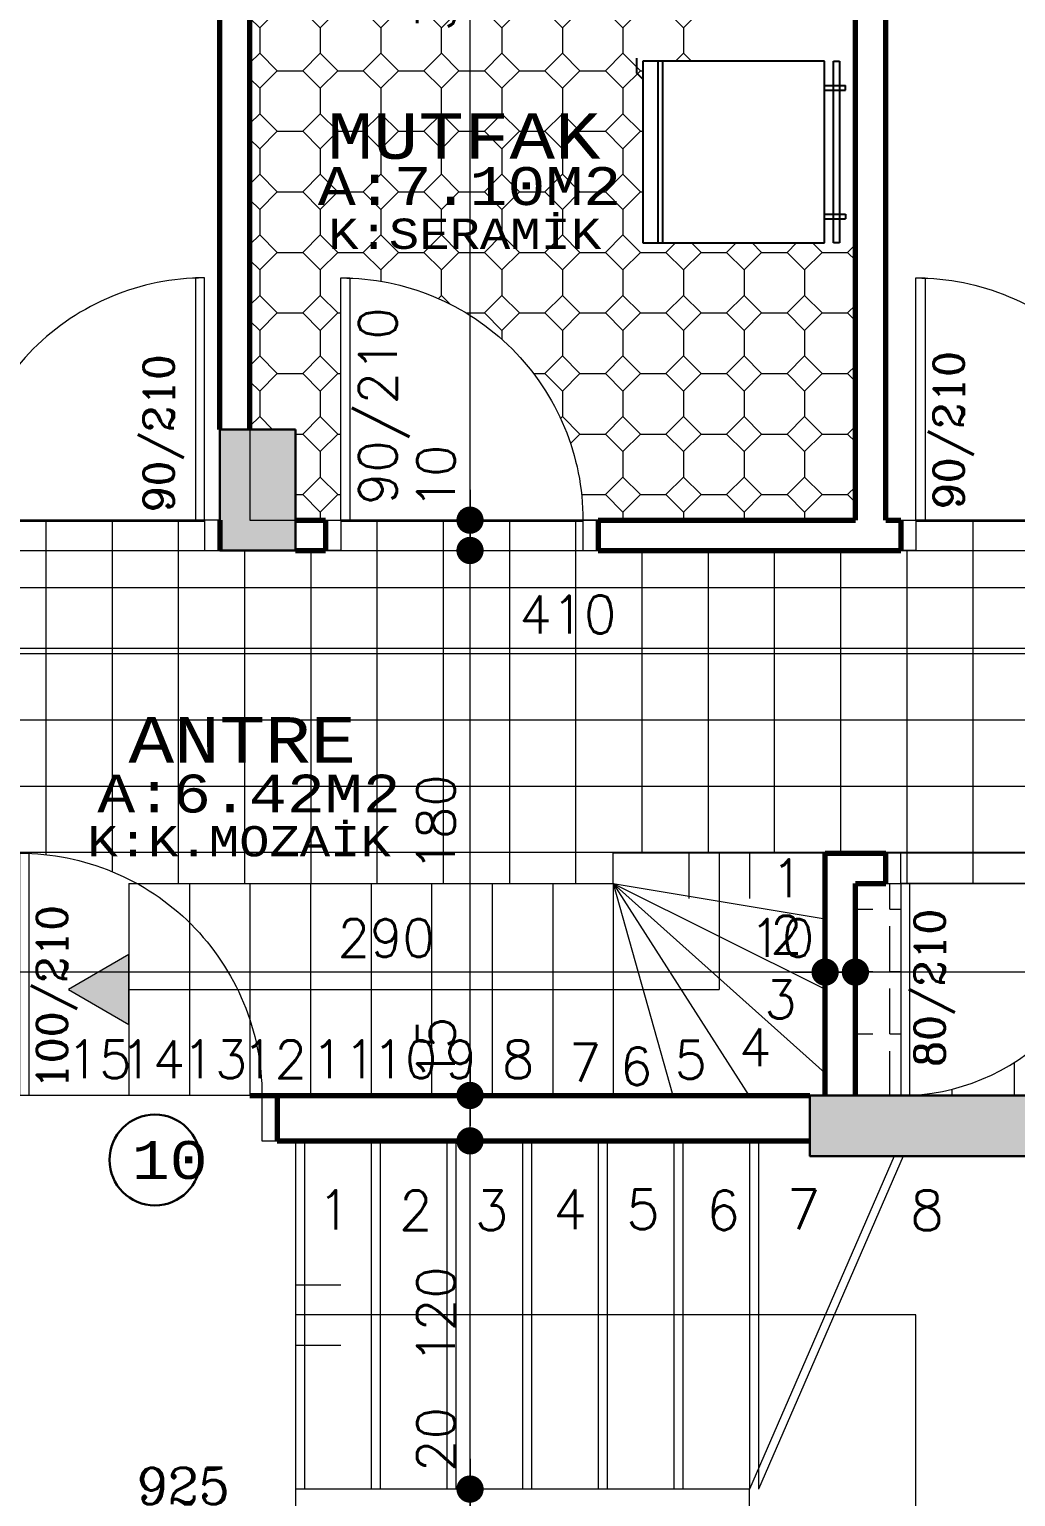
# Model space of a CAD drawing. Header units: millimetres. Extents: x 35860 to 71103, y -11298 to -8385.
# Drawn here: x 51444.5 to 51770.3, y -9990.9 to -9506.3 of the extents above; entities that cross this region are included whole.
import ezdxf
from ezdxf.enums import TextEntityAlignment as Align

# ---------------------------------------------------------------- set-up
doc = ezdxf.new("R2010")
doc.units = ezdxf.units.MM
doc.header["$MEASUREMENT"] = 0
doc.layers.get('0').update_dxf_attribs({"lineweight": 15})
doc.layers.get('Defpoints').update_dxf_attribs({"lineweight": 20})
for name, color, linetype, lineweight in [('02', 2, 'Continuous', 20), ('03_Yazı', 1, 'Continuous', 30), ('07', 3, 'Continuous', 70), ('Kolon', 6, 'Continuous', 30), ('Merd&Balkon', 40, 'Continuous', 20), ('Ölçü', 140, 'Continuous', 20)]:
    doc.layers.add(name, color=color, linetype=linetype, lineweight=lineweight)
doc.layers.add('Lay_X', color=45, linetype='Continuous', lineweight=13, plot=False)
doc.layers.add('M-TEF', color=63, linetype='Continuous')
doc.styles.add('0', font='txt.shx')
doc.styles.add('2', font='txt.shx', dxfattribs={"height": 12.5})
doc.styles.add('C', font='')
doc.styles.add('ROMANC', font='romanc', dxfattribs={"height": 0.11})
doc.styles.get('C').set_extended_font_data('Courier New Tur')
doc.dimstyles.new('2', dxfattribs={"dimtxt": 12.5, "dimasz": 1, "dimexe": 0, "dimexo": 0, "dimgap": 5, "dimtad": 1, "dimdec": 0, "dimlfac": -1, "dimzin": 12, "dimdsep": 46, "dimtxsty": '0', "dimblk": 'DOT', "dimcen": 2.5, "dimse1": 1, "dimse2": 1, "dimclrd": 256, "dimclrt": 1, "dimadec": 0, "dimazin": 0, "dimtfac": 1, "dimtdec": 0, "dimtmove": 0, "dimatfit": 0, "dimldrblk": 'DOT', "dimfxl": 1, "dimtolj": 1, "dimtzin": 0, "dimlwd": -1, "dimarcsym": 0})

# ---------------------------------------------------------------- blocks, each defined once
blk = doc.blocks.new('DOT')
at = {"color": 0}
blk.add_line((-10, 0), (10, 0), dxfattribs=at)
at = {"color": 0, "const_width": 4.5}
blk.add_lwpolyline([(-2.25, 0, 1), (2.25, 0, 1)], format="xyb", close=True, dxfattribs=at)
blk = doc.blocks.new('*D246')
at = {"layer": 'Defpoints', "color": 0, "transparency": 16777216}
for p in [(51827.34, -9688.42), (51417.34, -9710.8), (51417.34, -9778.42)]:
    blk.add_point(p, dxfattribs=at)
at = {"layer": 'Ölçü', "transparency": 16777216}
blk.add_line((51826.34, -9710.8), (51418.34, -9710.8), dxfattribs=at)
at = {"layer": 'Ölçü', "transparency": 16777216, "rotation": 180}
blk.add_blockref('DOT', (51417.34, -9710.8), dxfattribs=at)
at = {"layer": 'Ölçü', "transparency": 16777216}
blk.add_blockref('DOT', (51827.34, -9710.8), dxfattribs=at)
at = {"layer": 'Ölçü', "color": 1, "transparency": 16777216, "insert": (51622.34, -9699.55), "char_height": 12.5, "attachment_point": 5, "style": '0'}
blk.add_mtext('\\A1;410', dxfattribs=at)
blk = doc.blocks.new('*D251')
at = {"layer": 'Defpoints', "color": 0, "transparency": 16777216}
for p in [(51717.34, -9788.42), (51717.34, -9817.68), (51977.34, -9824.67)]:
    blk.add_point(p, dxfattribs=at)
at = {"layer": 'Ölçü', "transparency": 16777216}
blk.add_line((51976.34, -9817.68), (51718.34, -9817.68), dxfattribs=at)
at = {"layer": 'Ölçü', "transparency": 16777216, "rotation": 180}
blk.add_blockref('DOT', (51717.34, -9817.68), dxfattribs=at)
at = {"layer": 'Ölçü', "transparency": 16777216}
blk.add_blockref('DOT', (51977.34, -9817.68), dxfattribs=at)
at = {"layer": 'Ölçü', "color": 1, "transparency": 16777216, "insert": (51847.34, -9806.43), "char_height": 12.5, "attachment_point": 5, "style": '0'}
blk.add_mtext('\\A1;260', dxfattribs=at)
blk = doc.blocks.new('*D252')
at = {"layer": 'Defpoints', "color": 0, "transparency": 16777216}
for p in [(51707.34, -9778.42), (51717.34, -9788.42), (51707.34, -9817.68)]:
    blk.add_point(p, dxfattribs=at)
at = {"layer": 'Ölçü', "transparency": 16777216}
for p, q in [((51706.34, -9817.68), (51680.75, -9817.68)), ((51717.34, -9817.68), (51707.34, -9817.68)), ((51718.34, -9817.68), (51719.34, -9817.68))]:
    blk.add_line(p, q, dxfattribs=at)
blk.add_blockref('DOT', (51707.34, -9817.68), dxfattribs=at)
at = {"layer": 'Ölçü', "transparency": 16777216, "rotation": 180}
blk.add_blockref('DOT', (51717.34, -9817.68), dxfattribs=at)
at = {"layer": 'Ölçü', "color": 1, "transparency": 16777216, "insert": (51693.04, -9806.43), "char_height": 12.5, "attachment_point": 5, "style": '0'}
blk.add_mtext('\\A1;10', dxfattribs=at)
blk = doc.blocks.new('*D253')
at = {"layer": 'Defpoints', "color": 0, "transparency": 16777216}
for p in [(51417.34, -9778.42), (51707.34, -9778.42), (51417.34, -9817.68)]:
    blk.add_point(p, dxfattribs=at)
at = {"layer": 'Ölçü', "transparency": 16777216}
blk.add_line((51706.34, -9817.68), (51418.34, -9817.68), dxfattribs=at)
at = {"layer": 'Ölçü', "transparency": 16777216, "rotation": 180}
blk.add_blockref('DOT', (51417.34, -9817.68), dxfattribs=at)
at = {"layer": 'Ölçü', "transparency": 16777216}
blk.add_blockref('DOT', (51707.34, -9817.68), dxfattribs=at)
at = {"layer": 'Ölçü', "color": 1, "transparency": 16777216, "insert": (51562.34, -9806.43), "char_height": 12.5, "attachment_point": 5, "style": '0'}
blk.add_mtext('\\A1;290', dxfattribs=at)
blk = doc.blocks.new('*D286')
at = {"layer": 'Defpoints', "color": 0, "transparency": 16777216}
for p in [(51532.34, -9988.42), (51590.04, -9988.42), (51532.34, -10008.42)]:
    blk.add_point(p, dxfattribs=at)
at = {"layer": 'Ölçü', "transparency": 16777216}
for p, q in [((51590.04, -9987.42), (51590.04, -9957.67)), ((51590.04, -10008.42), (51590.04, -9988.42)), ((51590.04, -10009.42), (51590.04, -10010.42))]:
    blk.add_line(p, q, dxfattribs=at)
for p, rotation in [((51590.04, -9988.42), 270), ((51590.04, -10008.42), 90)]:
    blk.add_blockref('DOT', p, dxfattribs=dict(at, rotation=rotation))
at = {"layer": 'Ölçü', "color": 1, "transparency": 16777216, "insert": (51578.79, -9972.05), "char_height": 12.5, "attachment_point": 5, "rotation": 90, "style": '0'}
blk.add_mtext('\\A1;20', dxfattribs=at)
blk = doc.blocks.new('*D287')
at = {"layer": 'Defpoints', "color": 0, "transparency": 16777216}
for p in [(51526.31, -9873.42), (51590.04, -9873.42), (51532.34, -9988.42)]:
    blk.add_point(p, dxfattribs=at)
at = {"layer": 'Ölçü', "transparency": 16777216}
blk.add_line((51590.04, -9987.42), (51590.04, -9874.42), dxfattribs=at)
for p, rotation in [((51590.04, -9873.42), 90), ((51590.04, -9988.42), 270)]:
    blk.add_blockref('DOT', p, dxfattribs=dict(at, rotation=rotation))
at = {"layer": 'Ölçü', "color": 1, "transparency": 16777216, "insert": (51578.79, -9930.92), "char_height": 12.5, "attachment_point": 5, "rotation": 90, "style": '0'}
blk.add_mtext('\\A1;120', dxfattribs=at)
blk = doc.blocks.new('*D288')
at = {"layer": 'Defpoints', "color": 0, "transparency": 16777216}
for p in [(51517.34, -9858.42), (51590.04, -9858.42), (51526.31, -9873.42)]:
    blk.add_point(p, dxfattribs=at)
at = {"layer": 'Ölçü', "transparency": 16777216}
for p, q in [((51590.04, -9857.42), (51590.04, -9829.76)), ((51590.04, -9873.42), (51590.04, -9858.42)), ((51590.04, -9874.42), (51590.04, -9875.42))]:
    blk.add_line(p, q, dxfattribs=at)
for p, rotation in [((51590.04, -9858.42), 270), ((51590.04, -9873.42), 90)]:
    blk.add_blockref('DOT', p, dxfattribs=dict(at, rotation=rotation))
at = {"layer": 'Ölçü', "color": 1, "transparency": 16777216, "insert": (51578.79, -9843.09), "char_height": 12.5, "attachment_point": 5, "rotation": 90, "style": '0'}
blk.add_mtext('\\A1;15', dxfattribs=at)
blk = doc.blocks.new('*D289')
at = {"layer": 'Defpoints', "color": 0, "transparency": 16777216}
for p in [(51532.34, -9678.42), (51590.04, -9678.42), (51517.34, -9858.42)]:
    blk.add_point(p, dxfattribs=at)
at = {"layer": 'Ölçü', "transparency": 16777216}
blk.add_line((51590.04, -9857.42), (51590.04, -9679.42), dxfattribs=at)
for p, rotation in [((51590.04, -9678.42), 90), ((51590.04, -9858.42), 270)]:
    blk.add_blockref('DOT', p, dxfattribs=dict(at, rotation=rotation))
at = {"layer": 'Ölçü', "color": 1, "transparency": 16777216, "insert": (51578.79, -9768.42), "char_height": 12.5, "attachment_point": 5, "rotation": 90, "style": '0'}
blk.add_mtext('\\A1;180', dxfattribs=at)
blk = doc.blocks.new('*D290')
at = {"layer": 'Defpoints', "color": 0, "transparency": 16777216}
for p in [(51532.34, -9668.42), (51590.04, -9668.42), (51532.34, -9678.42)]:
    blk.add_point(p, dxfattribs=at)
at = {"layer": 'Ölçü', "transparency": 16777216}
for p, q in [((51590.04, -9667.42), (51590.04, -9641.84)), ((51590.04, -9678.42), (51590.04, -9668.42)), ((51590.04, -9679.42), (51590.04, -9680.42))]:
    blk.add_line(p, q, dxfattribs=at)
for p, rotation in [((51590.04, -9668.42), 270), ((51590.04, -9678.42), 90)]:
    blk.add_blockref('DOT', p, dxfattribs=dict(at, rotation=rotation))
at = {"layer": 'Ölçü', "color": 1, "transparency": 16777216, "insert": (51578.79, -9654.13), "char_height": 12.5, "attachment_point": 5, "rotation": 90, "style": '0'}
blk.add_mtext('\\A1;10', dxfattribs=at)
blk = doc.blocks.new('*D291')
at = {"layer": 'Defpoints', "color": 0, "transparency": 16777216}
for p in [(51537.85, -9313.42), (51590.04, -9313.42), (51532.34, -9668.42)]:
    blk.add_point(p, dxfattribs=at)
at = {"layer": 'Ölçü', "transparency": 16777216}
blk.add_line((51590.04, -9667.42), (51590.04, -9314.42), dxfattribs=at)
for p, rotation in [((51590.04, -9313.42), 90), ((51590.04, -9668.42), 270)]:
    blk.add_blockref('DOT', p, dxfattribs=dict(at, rotation=rotation))
at = {"layer": 'Ölçü', "color": 1, "transparency": 16777216, "insert": (51578.79, -9490.92), "char_height": 12.5, "attachment_point": 5, "rotation": 90, "style": '0'}
blk.add_mtext('\\A1;355', dxfattribs=at)
blk = doc.blocks.new('B')
at = {"layer": 'Merd&Balkon'}
for p, q in [((-10, 0), (-10, 15)), ((10, 0), (10, 15))]:
    blk.add_line(p, q, dxfattribs=at)
blk = doc.blocks.new('A')
at = {"layer": 'Merd&Balkon'}
h = blk.add_hatch(color=256, dxfattribs=at)
h.dxf.hatch_style = 1
h.paths.add_polyline_path([(0, 19.95), (-11.52, 0), (11.52, 0)])
blk.add_lwpolyline([(0, 19.95), (-11.52, 0), (11.52, 0)], close=True, dxfattribs=at)
blk = doc.blocks.new('NO')
at = {"layer": '03_Yazı'}
blk.add_circle((0, 0), 15, dxfattribs=at)
at = {"layer": '03_Yazı', "style": 'C'}
blk.add_attdef('99', text='', height=12.5, dxfattribs=at).set_placement((0, 0), align=Align.MIDDLE_CENTER)
blk = doc.blocks.new('K_X_D_4_10-90')
at = {"layer": '02'}
blk.add_lwpolyline([(15, 80, -0.414214), (95, 0), (15, 0), (15, 80), (18, 80), (18, 0)], format="xyb", dxfattribs=at)
for points in [[(10, 0), (15, 0), (15, -10), (10, -10)], [(100, 0), (95, 0), (95, -10), (100, -10)]]:
    blk.add_lwpolyline(points, dxfattribs=at)
at = {"layer": '07'}
for p, q in [((10, 0), (10, -10)), ((100, 0), (100, -10))]:
    blk.add_line(p, q, dxfattribs=at)
at = {"layer": '03_Yazı', "style": '0', "flags": 8}
blk.add_attdef('90/210', (33.5, 5), '', height=12.5, rotation=90, dxfattribs=at)

msp = doc.modelspace()

# ---------------------------------------------------------------- hatches: boundary and pattern name
h = msp.add_hatch()
h.set_pattern_fill('SERAMIK1', color=256, scale=20, style=0, pattern_type=2)
h.set_pattern_definition([(315, (1960.531, 5.8), (20.000006, -4e-15), [8.20244, -20.08184]), (0, (1966.331, 0), (20, 20), [8.4, -11.6]), (45, (1974.731, 0), (0, 20.000006), [8.20244, -20.08184]), (135, (1980.531, 14.2), (-20.000006, 0), [8.20244, -20.08184]), (225, (1966.331, 20), (-2e-15, -20.000006), [8.20244, -20.08184]), (270, (1960.531, 14.2), (20, -20), [8.4, -11.6])])
h.paths.add_polyline_path([(51717.34, -9576.85), (51707.11, -9576.85), (51647.11, -9576.85), (51647.11, -9516.85), (51666.09, -9516.85), (51666.09, -9505.39), (51666.09, -9390.39), (51666.09, -9388.11), (51637.73, -9388.11), (51636.23, -9388.11), (51636.23, -9328.11), (51636.23, -9313.42), (51609.85, -9313.42), (51604.85, -9313.42, -0.401712), (51537.85, -9383.36), (51537.85, -9383.42), (51534.85, -9383.42), (51534.85, -9313.42), (51529.85, -9313.42), (51517.34, -9313.42), (51517.34, -9352.15), (51532.34, -9352.81), (51532.34, -9402.81), (51517.34, -9402.81), (51517.34, -9638.42), (51532.34, -9638.42), (51532.34, -9668.42), (51542.34, -9668.42), (51547.34, -9668.42), (51547.34, -9588.42), (51550.34, -9588.42), (51550.34, -9588.48, -0.40327), (51627.34, -9668.42), (51632.34, -9668.42), (51717.34, -9668.42)])
h.paths.add_polyline_path([(51599.63, -9448.82), (51635.04, -9448.82), (51635.04, -9467.57), (51599.63, -9467.57)], flags=24)
h.paths.add_polyline_path([(51569.42, -9510.71), (51569.42, -9471.13), (51588.17, -9471.13), (51588.17, -9510.71)], flags=24)
h.paths.add_polyline_path([(51537.7, -9582.4), (51638.85, -9582.4), (51638.85, -9562.57), (51537.7, -9562.57)], flags=24)
h.paths.add_polyline_path([(51533.84, -9568.15), (51645.91, -9568.15), (51645.91, -9547.08), (51533.84, -9547.08)], flags=24)
h.paths.add_polyline_path([(51536.92, -9553.33), (51639.17, -9553.33), (51639.17, -9530.19), (51536.92, -9530.19)], flags=24)
h = msp.add_hatch()
h.set_pattern_fill('ANSI33', color=256, scale=30, style=0)
h.paths.add_polyline_path([(51092.34, -9384.52), (51092.34, -9333.42), (51117.34, -9334.52), (51117.34, -9384.52)])
h.paths.add_polyline_path([(51507.34, -9402.81), (51507.34, -9351.71), (51532.34, -9352.81), (51532.34, -9402.81)])
h.paths.add_polyline_path([(51967.34, -9423.08), (51967.34, -9371.98), (51992.34, -9373.08), (51992.34, -9423.08)])
h.paths.add_polyline_path([(51702.34, -9360.3), (51727.34, -9361.4), (51727.34, -9411.4), (51702.34, -9411.4)])
h.paths.add_polyline_path([(51992.34, -9983.42), (51932.34, -9983.42), (51932.34, -10013.42), (51992.34, -10013.42)])
h.paths.add_polyline_path([(51967.34, -9628.42), (51992.34, -9628.42), (51992.34, -9678.42), (51967.34, -9678.42)])
h.paths.add_polyline_path([(51532.34, -9638.42), (51532.34, -9678.42), (51507.34, -9678.42), (51507.34, -9638.42)])
h.paths.add_polyline_path([(51142.34, -9678.42), (51092.34, -9678.42), (51092.34, -9653.42), (51142.34, -9653.42)])
h.paths.add_polyline_path([(51132.34, -9893.42), (51092.34, -9893.42), (51092.34, -9923.42), (51132.34, -9923.42)])
h.paths.add_polyline_path([(51117.34, -10623.42), (51117.34, -10573.42), (51092.34, -10573.42), (51092.34, -10623.42)])
h.paths.add_polyline_path([(51967.34, -10368.42), (51992.34, -10368.42), (51992.34, -10318.42), (51967.34, -10318.42)])
h.paths.add_polyline_path([(51532.34, -10368.42), (51532.34, -10318.42), (51507.34, -10318.42), (51507.34, -10368.42)])
h.paths.add_polyline_path([(51432.34, -10138.42), (51407.34, -10138.42), (51407.34, -10073.42), (51432.34, -10073.42)])
h.paths.add_polyline_path([(51432.34, -9923.42), (51432.34, -9858.42), (51407.34, -9858.42), (51407.34, -9923.42)])
h.paths.add_polyline_path([(51702.34, -9873.42), (51702.34, -9878.42), (51707.34, -9878.42), (51797.34, -9878.42), (51797.34, -9858.42), (51702.34, -9858.42)])
h.paths.add_polyline_path([(51702.34, -10133.42), (51702.34, -10118.42), (51797.34, -10118.42), (51797.34, -10138.42), (51702.34, -10138.42)])
h.paths.add_polyline_path([(51142.34, -10318.42), (51092.34, -10318.42), (51092.34, -10343.42), (51142.34, -10343.42)])
h.paths.add_polyline_path([(51702.34, -10623.42), (51727.34, -10623.42), (51727.34, -10573.42), (51702.34, -10573.42)])
h.paths.add_polyline_path([(51967.34, -10623.42), (51992.34, -10623.42), (51992.34, -10573.42), (51967.34, -10573.42)])
h.paths.add_polyline_path([(51532.34, -10623.42), (51532.34, -10573.42), (51507.34, -10573.42), (51507.34, -10623.42)])
h = msp.add_hatch()
h.set_pattern_fill('NET,_O', color=256, scale=175)
h.set_pattern_definition([(0, (0, 0), (0, 21.875), []), (90, (0, 0), (-21.875, 1e-15), [])])
h.paths.add_polyline_path([(51837.34, -9693.42), (51827.34, -9693.42), (51827.34, -9688.42), (51827.34, -9678.42), (51822.34, -9678.42), (51817.34, -9678.42), (51817.34, -9668.42), (51737.34, -9668.42), (51737.34, -9678.42), (51732.34, -9678.42), (51717.34, -9678.42), (51632.34, -9678.42), (51627.34, -9678.42), (51627.34, -9668.42), (51547.34, -9668.42), (51547.34, -9678.42), (51542.34, -9678.42), (51532.34, -9678.42), (51507.34, -9678.42), (51502.34, -9678.42), (51502.34, -9668.42), (51422.34, -9668.42), (51422.34, -9678.42), (51417.34, -9678.42), (51417.34, -9688.42), (51417.34, -9693.42), (51407.34, -9693.42), (51407.34, -9696.42), (51407.34, -9773.42), (51417.34, -9773.42), (51417.34, -9778.42), (51417.34, -9858.42), (51432.34, -9858.42), (51436.31, -9858.42), (51441.31, -9858.42), (51441.31, -9778.42), (51444.31, -9778.42), (51444.31, -9778.48, -0.117499), (51480.04, -9788.42), (51637.34, -9788.42), (51637.34, -9778.42), (51707.34, -9778.42), (51727.34, -9778.42), (51732.34, -9778.42), (51732.34, -9788.42), (51735.34, -9788.42), (51802.34, -9788.42), (51802.34, -9778.42), (51807.34, -9778.42), (51827.34, -9778.42), (51827.34, -9768.42), (51827.34, -9763.42), (51837.34, -9763.42)])
h.paths.add_polyline_path([(51802.63, -9690.17), (51823.46, -9690.17), (51823.46, -9708.92), (51802.63, -9708.92)], flags=24)
h.paths.add_polyline_path([(51605.67, -9690.17), (51639, -9690.17), (51639, -9708.92), (51605.67, -9708.92)], flags=24)
h.paths.add_polyline_path([(51421.21, -9690.17), (51442.04, -9690.17), (51442.04, -9708.92), (51421.21, -9708.92)], flags=24)
h.paths.add_polyline_path([(51569.42, -9785.09), (51569.42, -9751.76), (51588.17, -9751.76), (51588.17, -9785.09)], flags=24)
h.paths.add_polyline_path([(51457.95, -9783.05), (51569.6, -9783.05), (51569.6, -9763.21), (51457.95, -9763.21)], flags=25)
h.paths.add_polyline_path([(51460.98, -9768.8), (51573.05, -9768.8), (51573.05, -9747.72), (51460.98, -9747.72)], flags=24)
h.paths.add_polyline_path([(51471.67, -9752.22), (51557.95, -9752.22), (51557.95, -9729.72), (51471.67, -9729.72)], flags=24)
h = msp.add_hatch()
h.set_pattern_fill('ANGLE', color=256, scale=75, style=0)
h.set_pattern_definition([(0, (1960.531, 0), (0, 20.625), [15, -5.625]), (90, (1960.531, 0), (-20.625, 1e-15), [15, -5.625])])
h.paths.add_polyline_path([(51977.34, -9788.42), (51917.34, -9788.42), (51917.34, -9823.42, -0.414214), (51912.34, -9828.42), (51872.34, -9828.42, -0.414214), (51867.34, -9823.42), (51867.34, -9788.42), (51802.34, -9788.42, -0.401712), (51735.34, -9858.36), (51735.34, -9858.42), (51797.34, -9858.42), (51797.34, -9930.92), (51977.34, -9930.92)])
h.paths.add_polyline_path([(51732.34, -9788.42), (51717.34, -9788.42), (51717.34, -9858.42), (51732.34, -9858.42)])
h.paths.add_polyline_path([(51950.54, -9797.05), (51973.46, -9797.05), (51973.46, -9815.8), (51950.54, -9815.8)], flags=24)
h.paths.add_polyline_path([(51828.59, -9797.05), (51866.09, -9797.05), (51866.09, -9815.8), (51828.59, -9815.8)], flags=24)
h.paths.add_polyline_path([(51909.61, -9908.42), (51909.61, -9870.92), (51928.36, -9870.92), (51928.36, -9908.42)], flags=24)
h.paths.add_polyline_path([(51803.03, -9899.4), (51915.09, -9899.4), (51915.09, -9878.32), (51803.03, -9878.32)], flags=24)
h.paths.add_polyline_path([(51806.88, -9914.96), (51908.03, -9914.96), (51908.03, -9895.13), (51806.88, -9895.13)], flags=24)
h.paths.add_polyline_path([(51815.33, -9884.75), (51901.99, -9884.75), (51901.99, -9861.1), (51815.33, -9861.1)], flags=24)

# ---------------------------------------------------------------- linework, layer by layer
at = {"layer": '02'}
for p, q in [((51735.34, -9788.42), (51732.34, -9788.42)), ((51535.34, -9873.42), (51535.34, -9988.42)), ((51560.34, -9873.42), (51560.34, -9988.42)), ((51585.34, -9873.42), (51585.34, -9988.42)), ((51610.34, -9873.42), (51610.34, -9988.42)), ((51635.34, -9873.42), (51635.34, -9988.42)), ((51660.34, -9873.42), (51660.34, -9988.42)), ((51685.34, -9873.42), (51685.34, -9988.42)), ((51733.16, -9878.42), (51685.34, -9988.42))]:
    msp.add_line(p, q, dxfattribs=at)
for points in [[(51502.34, -9588.42, 0.414214), (51422.34, -9668.42), (51502.34, -9668.42), (51502.34, -9588.42), (51499.34, -9588.42), (51499.34, -9668.42)], [(51737.34, -9588.42, -0.414214), (51817.34, -9668.42), (51737.34, -9668.42), (51737.34, -9588.42), (51740.34, -9588.42), (51740.34, -9668.42)], [(51441.31, -9778.42, -0.414214), (51521.31, -9858.42), (51441.31, -9858.42), (51441.31, -9778.42), (51444.31, -9778.42), (51444.31, -9858.42)], [(51732.34, -9858.42, 0.414214), (51802.34, -9788.42), (51732.34, -9788.42), (51732.34, -9858.42), (51735.34, -9858.42), (51735.34, -9788.42)]]:
    msp.add_lwpolyline(points, format="xyb", dxfattribs=at)
for points in [[(51507.34, -9668.42), (51502.34, -9668.42), (51502.34, -9678.42), (51507.34, -9678.42)], [(51732.34, -9668.42), (51737.34, -9668.42), (51737.34, -9678.42), (51732.34, -9678.42)], [(51727.34, -9788.42), (51732.34, -9788.42), (51732.34, -9778.42), (51727.34, -9778.42)], [(51526.31, -9858.42), (51521.31, -9858.42), (51521.31, -9873.42), (51526.31, -9873.42)]]:
    msp.add_lwpolyline(points, dxfattribs=at)
at = {"layer": '07'}
for p, q in [((51507.34, -9638.42), (51507.34, -9402.81)), ((51517.34, -9638.42), (51517.34, -9402.81)), ((51717.34, -9668.42), (51717.34, -9411.4)), ((51727.34, -9668.42), (51727.34, -9411.4)), ((51507.34, -9668.42), (51507.34, -9678.42)), ((51532.34, -9668.42), (51542.34, -9668.42)), ((51632.34, -9668.42), (51717.34, -9668.42)), ((51727.34, -9668.42), (51732.34, -9668.42)), ((51732.34, -9668.42), (51732.34, -9678.42)), ((51532.34, -9678.42), (51542.34, -9678.42)), ((51632.34, -9678.42), (51717.34, -9678.42)), ((51717.34, -9678.42), (51717.34, -9678.42)), ((51717.34, -9678.42), (51732.34, -9678.42)), ((51707.34, -9858.42), (51707.34, -9778.42)), ((51707.34, -9778.42), (51727.34, -9778.42)), ((51727.34, -9788.42), (51727.34, -9778.42)), ((51717.34, -9858.42), (51717.34, -9788.42)), ((51717.34, -9788.42), (51727.34, -9788.42)), ((51517.34, -9858.42), (51702.34, -9858.42)), ((51526.31, -9858.42), (51526.31, -9873.42)), ((51526.31, -9873.42), (51702.34, -9873.42))]:
    msp.add_line(p, q, dxfattribs=at)
at = {"layer": 'Kolon'}
for points in [[(51532.34, -9638.42), (51532.34, -9678.42), (51507.34, -9678.42), (51507.34, -9678.42), (51507.34, -9638.42), (51507.34, -9638.42)], [(51702.34, -9873.42), (51702.34, -9878.42), (51707.34, -9878.42), (51797.34, -9878.42), (51797.34, -9858.42), (51702.34, -9858.42), (51702.34, -9858.42)]]:
    msp.add_lwpolyline(points, close=True, dxfattribs=at)
at = {"layer": 'Lay_X'}
for points in [[(51507.34, -9219.66), (51507.34, -9668.42), (51107.34, -9668.42), (51107.34, -9198.95)], [(51727.34, -9209.97), (51727.34, -9668.42), (51977.34, -9668.42), (51977.34, -9237.29)], [(51717.34, -9668.42), (51717.34, -9313.42), (51517.34, -9313.42), (51517.34, -9668.42)], [(51417.34, -9858.42), (51417.34, -9678.42), (51827.34, -9678.42), (51827.34, -9778.42), (51707.34, -9778.42), (51707.34, -9858.42)], [(51717.34, -9858.42), (51717.34, -9788.42), (51977.34, -9788.42), (51977.34, -9990.92), (51797.34, -9990.92), (51797.34, -9858.42)]]:
    msp.add_lwpolyline(points, close=True, dxfattribs=at)
at = {"layer": 'M-TEF'}
for p, q in [((51645.11, -9520.81), (51645.11, -9515.81)), ((51645.11, -9520.81), (51645.11, -9515.81)), ((51645.11, -9520.81), (51645.11, -9515.81)), ((51647.11, -9516.85), (51647.11, -9576.85)), ((51647.11, -9516.85), (51647.11, -9576.85)), ((51647.11, -9516.85), (51647.11, -9576.85)), ((51707.11, -9516.85), (51647.11, -9516.85)), ((51707.11, -9516.85), (51647.11, -9516.85)), ((51707.11, -9516.85), (51647.11, -9516.85)), ((51652.11, -9516.85), (51652.11, -9576.85)), ((51652.11, -9516.85), (51652.11, -9576.85)), ((51652.11, -9516.85), (51652.11, -9576.85)), ((51653.61, -9516.85), (51653.61, -9576.85)), ((51653.61, -9516.85), (51653.61, -9576.85)), ((51653.61, -9516.85), (51653.61, -9576.85)), ((51707.11, -9576.85), (51707.11, -9516.85)), ((51707.11, -9576.85), (51707.11, -9516.85)), ((51707.11, -9576.85), (51707.11, -9516.85)), ((51710.11, -9576.85), (51710.11, -9516.85)), ((51710.11, -9576.85), (51710.11, -9516.85)), ((51710.11, -9576.85), (51710.11, -9516.85)), ((51710.11, -9516.85), (51712.11, -9516.85)), ((51710.11, -9516.85), (51712.11, -9516.85)), ((51710.11, -9516.85), (51712.11, -9516.85)), ((51712.11, -9516.85), (51712.11, -9576.85)), ((51712.11, -9516.85), (51712.11, -9576.85)), ((51712.11, -9516.85), (51712.11, -9576.85)), ((51647.11, -9522.81), (51645.11, -9520.81)), ((51647.11, -9522.81), (51645.11, -9520.81)), ((51647.11, -9522.81), (51645.11, -9520.81)), ((51707.11, -9524.85), (51714.11, -9524.85)), ((51707.11, -9524.85), (51714.11, -9524.85)), ((51707.11, -9524.85), (51714.11, -9524.85)), ((51707.11, -9526.35), (51714.11, -9526.35)), ((51707.11, -9526.35), (51714.11, -9526.35)), ((51707.11, -9526.35), (51714.11, -9526.35)), ((51714.11, -9526.35), (51714.11, -9524.85)), ((51714.11, -9526.35), (51714.11, -9524.85)), ((51714.11, -9526.35), (51714.11, -9524.85)), ((51707.11, -9567.35), (51714.11, -9567.35)), ((51707.11, -9567.35), (51714.11, -9567.35)), ((51707.11, -9567.35), (51714.11, -9567.35)), ((51707.11, -9568.85), (51714.11, -9568.85)), ((51707.11, -9568.85), (51714.11, -9568.85)), ((51707.11, -9568.85), (51714.11, -9568.85)), ((51714.11, -9567.35), (51714.11, -9568.85)), ((51714.11, -9567.35), (51714.11, -9568.85)), ((51714.11, -9567.35), (51714.11, -9568.85)), ((51647.11, -9576.85), (51707.11, -9576.85)), ((51647.11, -9576.85), (51707.11, -9576.85)), ((51647.11, -9576.85), (51707.11, -9576.85)), ((51712.11, -9576.85), (51710.11, -9576.85)), ((51712.11, -9576.85), (51710.11, -9576.85)), ((51712.11, -9576.85), (51710.11, -9576.85))]:
    msp.add_line(p, q, dxfattribs=at)
at = {"layer": 'Merd&Balkon'}
for p, q in [((51637.34, -9788.42), (51637.34, -9778.42)), ((51707.34, -9778.42), (51637.34, -9778.42)), ((51672.34, -9778.42), (51672.34, -9823.42)), ((51477.34, -9788.42), (51637.34, -9788.42)), ((51477.34, -9788.42), (51477.34, -9858.42)), ((51497.34, -9788.42), (51497.34, -9858.42)), ((51517.34, -9788.42), (51517.34, -9858.42)), ((51537.34, -9788.42), (51537.34, -9858.42)), ((51557.34, -9788.42), (51557.34, -9858.42)), ((51577.34, -9788.42), (51577.34, -9858.42)), ((51597.34, -9788.42), (51597.34, -9858.42)), ((51617.34, -9788.42), (51617.34, -9858.42)), ((51637.34, -9788.42), (51707.34, -9800.13)), ((51637.34, -9788.42), (51707.34, -9823.3)), ((51637.34, -9788.42), (51707.34, -9851.08)), ((51637.34, -9788.42), (51657.04, -9858.42)), ((51637.34, -9788.42), (51637.34, -9858.42)), ((51637.34, -9788.42), (51682.17, -9858.42)), ((51477.34, -9823.42), (51672.34, -9823.42)), ((51532.34, -9873.42), (51532.34, -9988.42)), ((51557.34, -9873.42), (51557.34, -9988.42)), ((51582.34, -9873.42), (51582.34, -9988.42)), ((51607.34, -9873.42), (51607.34, -9988.42)), ((51632.34, -9873.42), (51632.34, -9988.42)), ((51657.34, -9873.42), (51657.34, -9988.42)), ((51682.34, -9873.42), (51682.34, -9988.42)), ((51730.16, -9878.42), (51682.34, -9988.42)), ((51532.34, -9920.92), (51547.34, -9920.92)), ((51737.34, -9930.92), (51532.34, -9930.92)), ((51737.34, -10065.92), (51737.34, -9930.92)), ((51532.34, -9940.92), (51547.34, -9940.92))]:
    msp.add_line(p, q, dxfattribs=at)
msp.add_lwpolyline([(51682.34, -10008.42), (51682.34, -9988.42), (51532.34, -9988.42), (51532.34, -10008.42)], close=True, dxfattribs=at)

# ---------------------------------------------------------------- block references
at = {"layer": '02'}
msp.add_blockref('K_X_D_4_10-90', (51532.34, -9668.42), dxfattribs=at).add_auto_attribs({'90/210': '90/210'})
at = {"layer": '03_Yazı'}
ref = msp.add_blockref('NO', (51485.93, -9879.73), dxfattribs=dict(at, xscale=-1))
ref.add_attrib('99', '10', dxfattribs={"height": 12.5, "style": 'C'}).set_placement((51490.82, -9879.73), align=Align.MIDDLE_CENTER)
at = {"layer": 'Merd&Balkon'}
for name, p, rotation in [('B', (51672.34, -9778.42), 180), ('A', (51477.34, -9823.42), 90)]:
    msp.add_blockref(name, p, dxfattribs=dict(at, rotation=rotation))

# ---------------------------------------------------------------- texts
at = {"layer": '03_Yazı', "style": 'ROMANC'}
for s, p in [('90/210', (51753.18, -9664.83)), ('90/210', (51753.18, -9664.83)), ('90/210', (51753.18, -9664.83)), ('90/210', (51492.2, -9665.87)), ('90/210', (51492.2, -9665.87)), ('90/210', (51492.2, -9665.87)), ('100/210', (51456.9, -9856.35)), ('80/210', (51746.87, -9849))]:
    msp.add_text(s, height=10, rotation=90, dxfattribs=at).set_placement(p)
at = {"layer": '03_Yazı', "style": '2'}
for s, p in [('1', (51694.86, -9786.71)), ('2', (51694.54, -9805.31)), ('3', (51692.61, -9826.74)), ('4', (51684.2, -9842.5)), ('15', (51467.51, -9846.49)), ('14', (51485.2, -9846.49)), ('13', (51505.73, -9846.49)), ('12', (51525.44, -9846.49)), ('11', (51548.41, -9846.49)), ('10', (51568.53, -9846.49)), ('9', (51587, -9846.49)), ('8', (51605.9, -9846.49)), ('7', (51628.04, -9847.58)), ('5', (51662.94, -9846.65)), ('6', (51644.93, -9848.8))]:
    msp.add_text(s, height=12.5, dxfattribs=at).set_placement(p, align=Align.MIDDLE_CENTER)
at = {"layer": '03_Yazı', "style": '0'}
for s, p in [('1', (51539.61, -9902.72)), ('2', (51566.55, -9902.86)), ('3', (51591.61, -9902.86)), ('4', (51617.5, -9902.53)), ('5', (51641.64, -9902.53)), ('6', (51668.09, -9902.86)), ('7', (51694.64, -9902.53)), ('8', (51735.42, -9902.86))]:
    msp.add_text(s, height=13, dxfattribs=at).set_placement(p)
at = {"layer": '03_Yazı', "color": 4, "style": 'ROMANC'}
msp.add_text('925', height=12, dxfattribs=at).set_placement((51479.86, -9993.43))
at = {"layer": '03_Yazı', "style": 'C', "flags": 12}
for tag, text, height, p in [('MUTFAK', 'MUTFAK', 15, (51588.04, -9541.55)), ('K:SERAMİK', 'K:SERAMİK', 10, (51588.27, -9573.81)), ('ANTRE', 'ANTRE', 15, (51514.81, -9740.97)), ('K:K.MOZAİK', 'K:K.MOZAİK', 10, (51513.77, -9774.46))]:
    msp.add_attdef(tag, text=text, height=height, dxfattribs=at).set_placement(p, align=Align.MIDDLE_CENTER)
at = {"layer": '03_Yazı', "style": 'C'}
for tag, p in [('A:7.10M2', (51589.88, -9558.07)), ('A:6.42M2', (51517.01, -9758.71))]:
    msp.add_attdef(tag, text='A:10.00m2', height=12.5, dxfattribs=at).set_placement(p, align=Align.MIDDLE_CENTER)

# ---------------------------------------------------------------- dimensions: what is measured, and where the dimension line sits
at = {"layer": 'Ölçü'}
for base, p1, p2, angle, picture, middle in [((51590.04, -9313.42), (51532.34, -9668.42), (51537.85, -9313.42), 90, '*D291', (51578.79, -9490.92)), ((51590.04, -9668.42), (51532.34, -9678.42), (51532.34, -9668.42), 90, '*D290', (51578.79, -9654.13)), ((51590.04, -9678.42), (51517.34, -9858.42), (51532.34, -9678.42), 90, '*D289', (51578.79, -9768.42)), ((51417.34, -9710.8), (51827.34, -9688.42), (51417.34, -9778.42), 180, '*D246', (51622.34, -9699.55)), ((51417.34, -9817.68), (51707.34, -9778.42), (51417.34, -9778.42), 180, '*D253', (51562.34, -9806.43)), ((51707.34, -9817.68), (51717.34, -9788.42), (51707.34, -9778.42), 180, '*D252', (51693.04, -9806.43)), ((51717.34, -9817.68), (51977.34, -9824.67), (51717.34, -9788.42), 180, '*D251', (51847.34, -9806.43)), ((51590.04, -9858.42), (51526.31, -9873.42), (51517.34, -9858.42), 90, '*D288', (51578.79, -9843.09)), ((51590.04, -9988.42), (51532.34, -10008.42), (51532.34, -9988.42), 90, '*D286', (51578.79, -9972.05))]:
    dim = msp.add_linear_dim(base=base, p1=p1, p2=p2, angle=angle, dimstyle='2', dxfattribs=at)
    dim.commit()
    dim.dimension.update_dxf_attribs({"geometry": picture, "text_midpoint": middle})
dim = msp.add_linear_dim(base=(51590.04, -9873.42), p1=(51532.34, -9988.42), p2=(51526.31, -9873.42), angle=90, text='120', dimstyle='2', dxfattribs=at)
dim.commit()
dim.dimension.update_dxf_attribs({"geometry": '*D287', "text_midpoint": (51578.79, -9930.92)})

doc.saveas('drawing.dxf')
